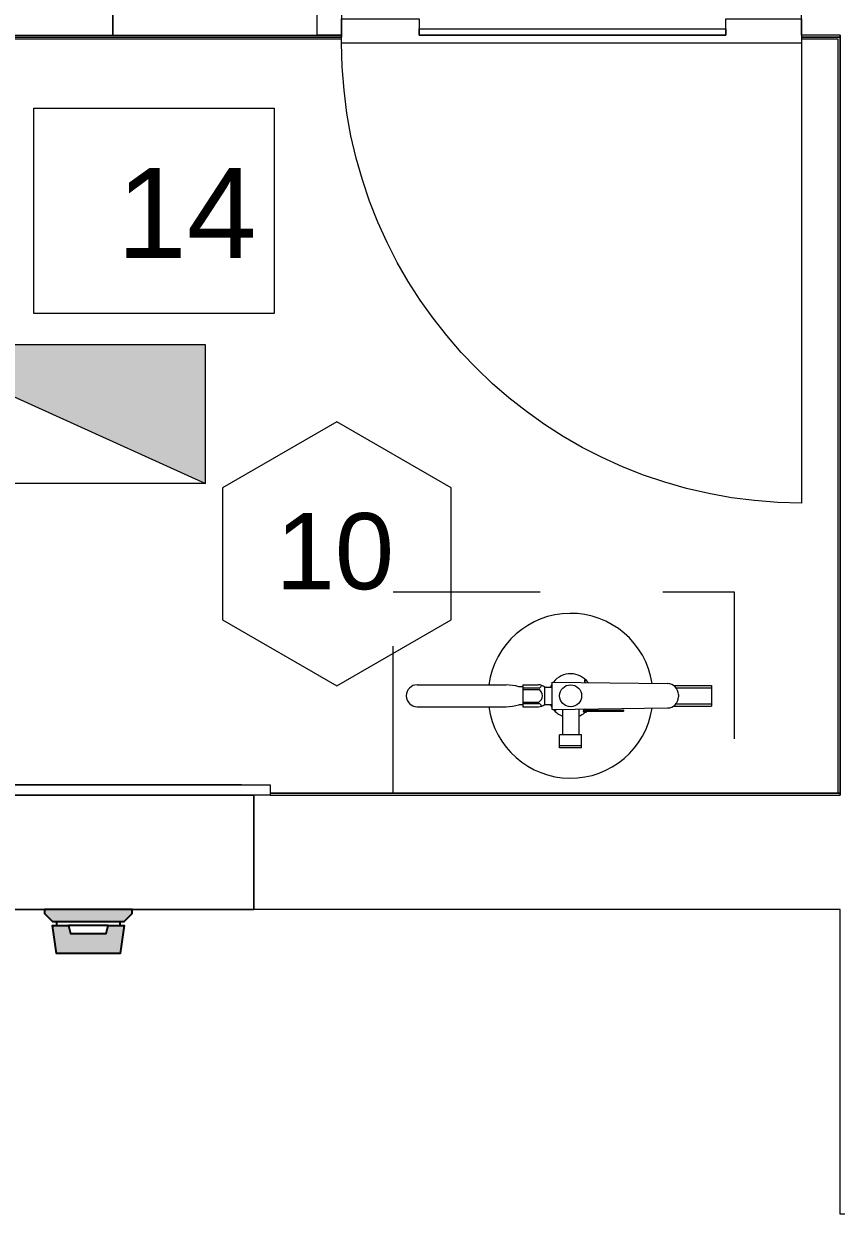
# Model space of a CAD drawing. Header units: inches. Extents: x 0.9 to 36.3, y 0.7 to 23.3.
# Drawn here: x 16.653 to 17.316, y 7.681 to 8.654 of the extents above; entities that cross this region are included whole.
import ezdxf

# ---------------------------------------------------------------- set-up
doc = ezdxf.new("R2010")
doc.units = ezdxf.units.IN
doc.linetypes.add('ACAD_ISO02W100', pattern=[15, 12, -3])
doc.linetypes.add('CENTER', pattern=[50.8, 31.75, -6.35, 6.35, -6.35])
doc.layers.get('0').update_dxf_attribs({"color": 1})
for name, color, linetype, lineweight, true_color in [('Blocks', 7, 'Continuous', 5, 0x9a9c7f), ('Doors', 7, 'Continuous', 5, 0xf2db9c), ('Lights', 7, 'Continuous', 15, 0xff0a0a), ('Numbering Lights', 1, 'Continuous', 15, 0xff0000), ('PDF_Geometry', 7, 'Continuous', 9, 0x777777)]:
    doc.layers.add(name, color=color, linetype=linetype, lineweight=lineweight, true_color=true_color)
doc.layers.add('Fire Extinguisher', color=12, linetype='Continuous', lineweight=15)
doc.layers.add('Numbering receptecles', color=170, linetype='Continuous', lineweight=15)
doc.layers.add('Sensor', color=80, linetype='Continuous')
doc.styles.get("Standard").update_dxf_attribs({"font": 'arial.ttf'})

# ---------------------------------------------------------------- blocks, each defined once
blk = doc.blocks.new('Fire Extinguisher_top_dwgmodels.com')
at = {"color": 0}
for p, q in [((-13.51, -10), (-13.51, 10)), ((-13.51, 10), (70.6, 8.86)), ((10.31, 9.68), (10.31, 11.5)), ((10.66, 9.67), (10.66, 11.5)), ((-111.65, 8), (-46.96, 8)), ((-34.94, 6.6), (-37.6, 6.6)), ((-34.87, 8), (-34.87, -8)), ((-34.87, 8), (-23.48, 8)), ((-34.87, 4.55), (-23.19, 4.55)), ((-34.75, 5.68), (-23.19, 5.68)), ((-18.87, 6.28), (-18.87, -6.28)), ((-18.87, 6.28), (-13.51, 6.28)), ((74.98, 7.47), (102.49, 7.47)), ((76.72, 5.87), (102.49, 5.87)), ((78.49, 0.86), (78.49, -0.86)), ((102.49, 7.47), (102.49, -7.47)), ((-111.65, -8), (-46.96, -8)), ((-34.94, -6.6), (-37.6, -6.6)), ((-34.87, -4.55), (-23.19, -4.55)), ((-34.87, -8), (-23.48, -8)), ((-34.75, -5.68), (-23.19, -5.68)), ((-18.87, -6.28), (-13.51, -6.28)), ((74.98, -7.47), (102.49, -7.47)), ((76.72, -5.87), (102.49, -5.87)), ((-13.51, -10), (70.6, -8.86)), ((-6, -9.9), (-6, -28.4)), ((6, -9.73), (6, -28.4)), ((10.31, -9.69), (10.31, -9.68)), ((10.66, -9.93), (10.66, -9.67)), ((10.78, -10.15), (10.98, -9.86)), ((10.91, -10.42), (38.51, -10.42)), ((10.91, -11.22), (38.51, -11.22)), ((-8, -38), (-8, -28.4)), ((8, -28.4), (-8, -28.4)), ((8, -38), (8, -28.4)), ((-8, -36.1), (8, -36.1)), ((8, -38), (-8, -38))]:
    blk.add_line(p, q, dxfattribs=at)
blk.add_circle((0, 0), 8, dxfattribs=at)
for centre, radius, start, end in [((0, 0), 60, 8.63634, 172.33774), ((0, 0), 16, 37.06115, 141.38095), ((10.49, 11.46), 0.177, 14.08515, 165.91485), ((70.49, 0.86), 8, 0, 89.22105), ((-111.65, 0), 8, 90, 270), ((-48.91, -37.02), 45.07, 75.45516, 87.51639), ((-23.63, 0.55), 7.45, 50.21268, 88.81165), ((-23.25, 7.65), 1.98, 271.9881, 358.95264), ((-25.55, 0), 5.13, 297.45336, 62.54664), ((0, 0), 16, 147.62977, 156.90324), ((0, 0), 60, 187.66226, 351.36366), ((-48.91, 37.02), 45.07, 272.48361, 284.54484), ((-23.63, -0.55), 7.45, 271.18835, 309.78732), ((-23.25, -7.65), 1.98, 1.04736, 88.0119), ((0, 0), 16, 203.09676, 212.37023), ((70.49, -0.86), 8, 270.77895, 0), ((0, 0), 16, 218.61905, 247.97569), ((-11.23, -9.92), 0.819, 184.1848, 357.37311), ((0, 0), 16, 292.02431, 310.05582), ((10.49, -11.01), 1.25, 101.81013, 350.17322), ((10.49, -11.01), 0.907, 90, 346.38439), ((10.21, -9.68), 0.107, 282.29411, 2.93082), ((10.44, -9.88), 0.229, 277.22721, 346.97369), ((11.11, -10.82), 0.447, 116.56505, 243.43495), ((0, 0), 16, 312.00128, 315.45352), ((10.49, -11.01), 0.907, 40.29761, 70.77738), ((10.49, -11.01), 1.25, 27.96289, 66.6982), ((0, 0), 16, 319.34614, 322.93885), ((38.31, -10.82), 0.447, 296.56505, 63.43495)]:
    blk.add_arc(centre, radius, start, end, dxfattribs=at)

msp = doc.modelspace()

# ---------------------------------------------------------------- hatches: boundary and pattern name
at = {"layer": 'Blocks', "linetype": 'CENTER', "ltscale": 0.01, "transparency": 33554559}
h = msp.add_hatch(color=256, dxfattribs=at)
h.set_gradient(color1=(19, 155, 72), color2=(241, 235, 31))
h.paths.add_polyline_path([(16.69153, 7.91187), (16.6899, 7.91836), (16.68017, 7.91836), (16.67692, 7.91836), (16.68017, 7.89565), (16.73209, 7.89565), (16.73533, 7.91836), (16.73209, 7.91836), (16.72235, 7.91836), (16.72073, 7.91187)])
h.paths.add_polyline_path([(16.67043, 7.93134), (16.67043, 7.9281), (16.67692, 7.92161), (16.68017, 7.92161), (16.73209, 7.92161), (16.73533, 7.92161), (16.74182, 7.9281), (16.74182, 7.93134)])
at = {"layer": 'Lights', "linetype": 'ByBlock', "ltscale": 0.001, "transparency": 33554559}
msp.add_hatch(color=256, dxfattribs=at).paths.add_polyline_path([(16.55173, 8.39211), (16.80173, 8.27888), (16.80173, 8.39211)])

# ---------------------------------------------------------------- linework, layer by layer
at = {"layer": 'Doors', "linetype": 'ByBlock'}
msp.add_lwpolyline([(17.28763, 8.64465), (17.28763, 8.263, -0.413987), (16.91265, 8.63798)], format="xyb", dxfattribs=at)
at = {"layer": 'Fire Extinguisher', "linetype": 'ACAD_ISO02W100', "ltscale": 0.01}
msp.add_lwpolyline([(16.9546, 8.19061), (17.23291, 8.19061), (17.23291, 8.02634), (16.9546, 8.02634)], close=True, dxfattribs=at)
at = {"layer": 'Lights', "linetype": 'ByBlock'}
msp.add_lwpolyline([(16.80173, 8.27888), (16.55173, 8.27888), (16.55173, 8.39211), (16.80173, 8.27888), (16.80173, 8.39211), (16.55173, 8.39211)], dxfattribs=at)
at = {"layer": 'Numbering Lights', "linetype": 'ByBlock', "ltscale": 0.001}
msp.add_lwpolyline([(16.90879, 8.32934), (16.81555, 8.2755), (16.81555, 8.16783), (16.90879, 8.114), (17.00203, 8.16783), (17.00203, 8.2755)], close=True, dxfattribs=at)
at = {"layer": 'Numbering receptecles', "linetype": 'ByBlock', "ltscale": 0.001}
msp.add_lwpolyline([(16.66152, 8.58495), (16.85752, 8.58495), (16.85752, 8.41769), (16.66152, 8.41769)], close=True, dxfattribs=at)
at = {"layer": 'PDF_Geometry', "linetype": 'ByBlock'}
for points in [[(16.24434, 8.02467), (16.10268, 8.02467), (15.96602, 8.64465), (16.72599, 8.64465), (16.72599, 8.69298), (15.95435, 8.69298), (15.91769, 8.85797), (15.83769, 8.84131), (15.82769, 8.83797), (15.83769, 8.79298), (16.02935, 7.93134), (16.08435, 7.68135), (16.17934, 7.70135), (16.12768, 7.93134), (16.27934, 7.93134)], [(16.85431, 8.02467), (17.3193, 8.02467), (17.3193, 8.64465), (17.28763, 8.64465), (17.28763, 8.69298), (17.44262, 8.69298), (17.44262, 8.64465), (17.41262, 8.64465), (17.41262, 8.02467), (17.41262, 7.68302), (17.3193, 7.68302), (17.3193, 7.93134), (16.84098, 7.93134), (16.84098, 8.02467)], [(16.89265, 8.64465), (16.89265, 8.66631), (16.72599, 8.66631), (16.72599, 8.64465)], [(16.97598, 8.64965), (17.22597, 8.64965)], [(15.96602, 8.64298), (16.10434, 8.02634), (15.96602, 8.64465), (16.91265, 8.64465), (16.91265, 8.64298), (15.96602, 8.64298), (16.91265, 8.64298)], [(15.96602, 8.64465), (16.10268, 8.02467), (16.24434, 8.02467), (16.24434, 8.03301), (16.85431, 8.03301), (16.85431, 8.02467), (16.24434, 8.02467), (16.24434, 8.03301), (16.85431, 8.03301), (16.85431, 8.02467), (17.20263, 8.02467)], [(17.28763, 8.63798), (16.91265, 8.63798), (16.91265, 8.64132), (15.96768, 8.64132), (16.10434, 8.02634), (16.24434, 8.02634)], [(16.85431, 8.02634), (17.31763, 8.02634), (17.3193, 8.02634), (17.3193, 8.64465), (17.3193, 8.02467)], [(17.3193, 8.64298), (17.28763, 8.64298), (17.3193, 8.64298), (17.3193, 8.02634), (17.31763, 8.02634), (17.31763, 8.64132), (17.28763, 8.64132)], [(16.25767, 8.02467), (16.84098, 8.02467)], [(16.84098, 7.93134), (16.84098, 8.02467), (16.84098, 7.93134), (16.67432, 7.93134)], [(16.85431, 8.02634), (17.3193, 8.02634), (16.85431, 8.02634)], [(16.84098, 7.97634), (16.84098, 7.98134)], [(16.84098, 7.93134), (16.25767, 7.93134), (16.84098, 7.93134)], [(16.65432, 7.93134), (16.67432, 7.93134)]]:
    msp.add_lwpolyline(points, dxfattribs=at)
for points in [[(16.89265, 8.69298), (16.91265, 8.69298), (16.91265, 8.64465), (16.89265, 8.64465)], [(16.91265, 8.63798), (16.91265, 8.65798), (16.97598, 8.65798), (16.97598, 8.64465), (17.22597, 8.64465), (17.22597, 8.65798), (17.28763, 8.65798), (17.28763, 8.63798)], [(16.97598, 8.64465), (16.97598, 8.64965), (17.22597, 8.64965), (17.22597, 8.64465)], [(17.22597, 8.64465), (16.97598, 8.64465)], [(16.26767, 8.03301), (16.83098, 8.03301)], [(16.83098, 7.93134), (16.26767, 7.93134)]]:
    msp.add_lwpolyline(points, close=True, dxfattribs=at)
at = {"layer": 'Sensor', "linetype": 'ByBlock'}
msp.add_line((16.68017, 7.92161), (16.73209, 7.92161), dxfattribs=at)
for points in [[(16.73209, 7.91836), (16.73209, 7.92161), (16.73533, 7.92161), (16.74182, 7.9281), (16.74182, 7.93134), (16.67043, 7.93134), (16.67043, 7.9281), (16.67692, 7.92161), (16.68017, 7.92161), (16.68017, 7.91836)], [(16.72235, 7.91836), (16.6899, 7.91836), (16.69153, 7.91187), (16.72073, 7.91187), (16.72235, 7.91836), (16.73209, 7.91836), (16.73533, 7.91836), (16.73209, 7.89565), (16.68017, 7.89565), (16.67692, 7.91836), (16.68017, 7.91836), (16.6899, 7.91836)]]:
    msp.add_lwpolyline(points, dxfattribs=at)

# ---------------------------------------------------------------- block references
at = {"layer": 'Fire Extinguisher', "xscale": 0.001120411850034704, "yscale": 0.001120411850034704, "zscale": 0.001120411850034704}
msp.add_blockref('Fire Extinguisher_top_dwgmodels.com', (17.09938, 8.10577), dxfattribs=at)

# ---------------------------------------------------------------- texts
at = {"layer": 'Numbering Lights', "linetype": 'ByBlock', "ltscale": 0.001}
msp.add_text('10', height=0.062113, dxfattribs=at).set_placement((16.85891, 8.19269))
at = {"layer": 'Numbering receptecles', "linetype": 'ByBlock', "ltscale": 0.001}
msp.add_text('14', height=0.073305, dxfattribs=at).set_placement((16.72937, 8.4629))

doc.saveas('drawing.dxf')
